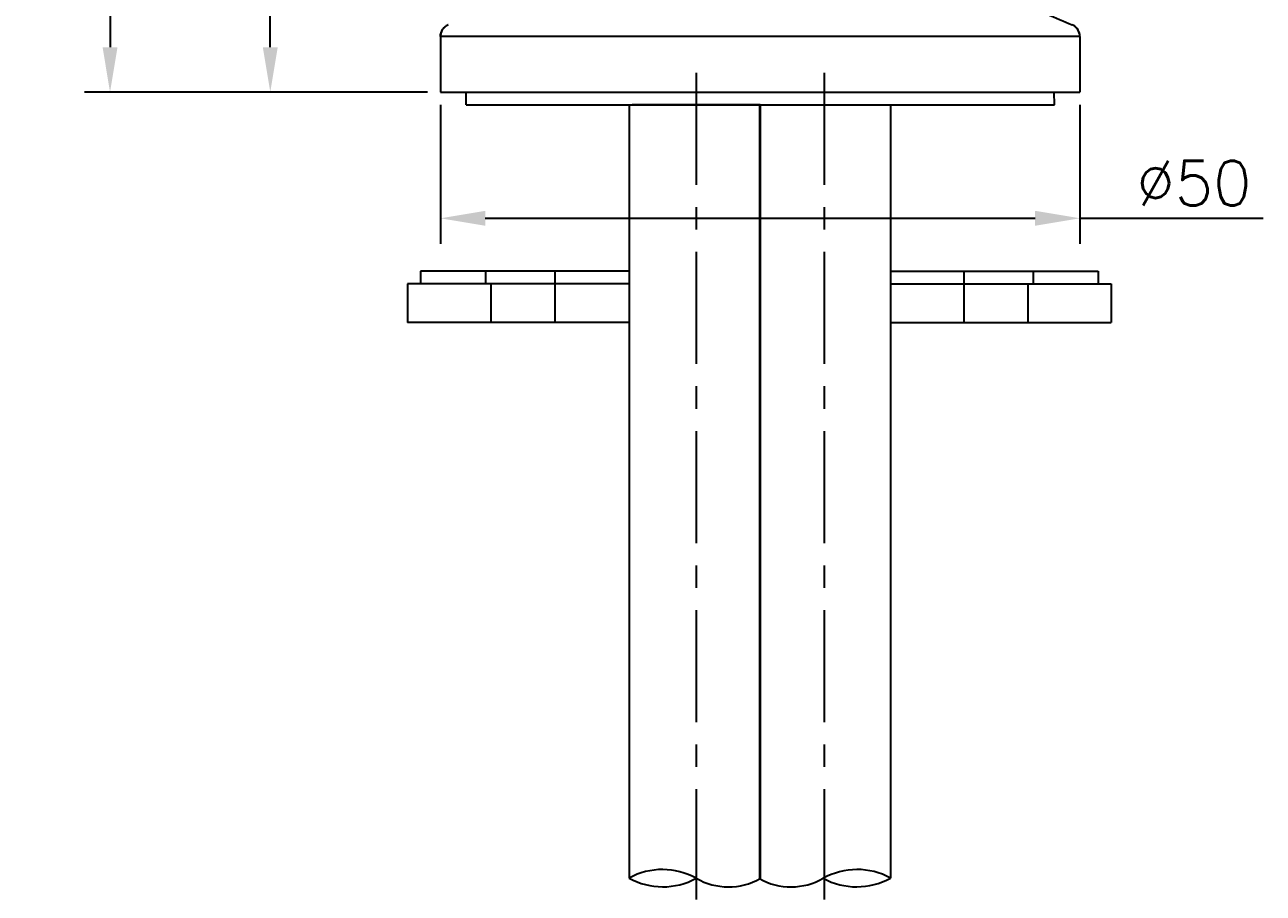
# Model space of a CAD drawing. Extents: x -14459 to -13865, y -11108 to -10688.
# Drawn here: x -14317 to -14220.2, y -10991.1 to -10923.2 of the extents above; entities that cross this region are included whole.
import ezdxf

# ---------------------------------------------------------------- set-up
doc = ezdxf.new("R2010")
doc.units = 0
doc.header["$LTSCALE"] = 7
doc.linetypes.add('CENTER', pattern=[2, 1.25, -0.25, 0.25, -0.25])
doc.linetypes.add('CENTER2', pattern=[1.125, 0.75, -0.125, 0.125, -0.125])
doc.layers.get('Defpoints').update_dxf_attribs({"linetype": 'CONTINUOUS'})
for name, color, linetype in [('CENTER', 1, 'CENTER2'), ('D', 2, 'CONTINUOUS'), ('DWG', 7, 'CONTINUOUS'), ('FL0702_BODY_DXF_CONTINUOUS_LINE', 7, 'CONTINUOUS')]:
    doc.layers.add(name, color=color, linetype=linetype)
doc.styles.add('DD', font='romans', dxfattribs={"bigfont": 'GHS.shx'})
doc.dimstyles.new('CWC', dxfattribs={"dimscale": 0, "dimtxt": 3.5, "dimasz": 3.5, "dimexe": 2, "dimexo": 1, "dimgap": 1, "dimtad": 1, "dimdec": 4, "dimdsep": 46, "dimtxsty": 'DD', "dimcen": 3, "dimclrd": 2, "dimclre": 2, "dimclrt": 2, "dimadec": 3, "dimazin": 2, "dimtfac": 1, "dimtdec": 4, "dimtmove": 0, "dimatfit": 3, "dimfxl": 1, "dimtvp": 1, "dimtolj": 1, "dimtzin": 0, "dimlwd": -1, "dimlwe": -1, "dimarcsym": 0})
doc.dimstyles.new('HONG', dxfattribs={"dimscale": 0, "dimtxt": 3.5, "dimasz": 3.5, "dimexe": 2, "dimexo": 1, "dimgap": 1, "dimtad": 1, "dimdec": 4, "dimdsep": 46, "dimtxsty": 'DD', "dimcen": 3, "dimclrd": 2, "dimclre": 2, "dimclrt": 2, "dimadec": 3, "dimazin": 2, "dimtfac": 1, "dimtdec": 4, "dimtmove": 0, "dimatfit": 3, "dimfxl": 1, "dimtvp": 1, "dimtolj": 1, "dimtzin": 0, "dimlwd": -1, "dimlwe": -1, "dimarcsym": 0})

# ---------------------------------------------------------------- blocks, each defined once
blk = doc.blocks.new('*D1')
at = {"layer": 'Defpoints', "color": 0, "transparency": 16777216}
for p in [(-14936.712, -11927.281), (-14915.902, -11927.281), (-14923.409, -12037.281)]:
    blk.add_point(p, dxfattribs=at)
at = {"layer": 'DWG', "color": 2, "transparency": 16777216}
for p, q in [((-14916.902, -11927.281), (-14938.712, -11927.281)), ((-14936.712, -12033.781), (-14936.712, -11930.781)), ((-14924.409, -12037.281), (-14938.712, -12037.281))]:
    blk.add_line(p, q, dxfattribs=at)
for points in [[(-14937.295, -11930.781), (-14936.129, -11930.781), (-14936.712, -11927.281)], [(-14937.295, -12033.781), (-14936.129, -12033.781), (-14936.712, -12037.281)]]:
    blk.add_solid(points, dxfattribs=at)
at = {"layer": 'DWG', "color": 2, "transparency": 16777216, "insert": (-14939.462, -11982.281), "char_height": 3.5, "attachment_point": 5, "rotation": 90, "style": 'DD'}
blk.add_mtext('\\A1;110', dxfattribs=at)
blk = doc.blocks.new('*D2')
at = {"layer": 'Defpoints', "color": 0, "transparency": 16777216}
for p in [(-14898.431, -11901.19), (-14949.242, -12037.281), (-14923.409, -12037.281)]:
    blk.add_point(p, dxfattribs=at)
at = {"layer": 'DWG', "color": 2, "transparency": 16777216}
for p, q in [((-14899.431, -11901.19), (-14951.242, -11901.19)), ((-14949.242, -11904.69), (-14949.242, -12033.781)), ((-14924.409, -12037.281), (-14951.242, -12037.281))]:
    blk.add_line(p, q, dxfattribs=at)
for points in [[(-14949.825, -11904.69), (-14948.659, -11904.69), (-14949.242, -11901.19)], [(-14949.825, -12033.781), (-14948.659, -12033.781), (-14949.242, -12037.281)]]:
    blk.add_solid(points, dxfattribs=at)
at = {"layer": 'DWG', "color": 2, "transparency": 16777216, "insert": (-14952.909, -11969.236), "char_height": 3.5, "attachment_point": 5, "rotation": 90, "style": 'DD'}
blk.add_mtext('\\A1;(136)', dxfattribs=at)
blk = doc.blocks.new('*D3')
at = {"layer": 'D', "color": 2, "transparency": 16777216}
for p, q in [((-14923.409, -12038.281), (-14923.409, -12049.147)), ((-14873.409, -12038.281), (-14873.409, -12049.147)), ((-14919.909, -12047.147), (-14876.909, -12047.147)), ((-14873.409, -12047.147), (-14859.076, -12047.147))]:
    blk.add_line(p, q, dxfattribs=at)
for points in [[(-14919.909, -12046.564), (-14919.909, -12047.73), (-14923.409, -12047.147)], [(-14876.909, -12046.564), (-14876.909, -12047.73), (-14873.409, -12047.147)]]:
    blk.add_solid(points, dxfattribs=at)
at = {"layer": 'Defpoints', "color": 0, "transparency": 16777216}
for p in [(-14923.409, -12037.281), (-14873.409, -12037.281), (-14873.409, -12047.147)]:
    blk.add_point(p, dxfattribs=at)
at = {"layer": 'D', "color": 2, "transparency": 16777216, "insert": (-14864.493, -12044.397), "char_height": 3.5, "attachment_point": 5, "style": 'DD'}
blk.add_mtext('\\A1;%%C50', dxfattribs=at)

msp = doc.modelspace()

# ---------------------------------------------------------------- linework, layer by layer
at = {"layer": 'CENTER', "linetype": 'CENTER'}
for p, q in [((-14264.54633, -10926.96108), (-14264.54633, -10991.58055)), ((-14254.54633, -10926.96108), (-14254.54633, -10991.58055))]:
    msp.add_line(p, q, dxfattribs=at)
at = {"layer": 'D'}
for p, q in [((-14281.03087, -10942.4618), (-14281.03087, -10943.4618)), ((-14238.19087, -10942.4618), (-14238.19087, -10943.4618)), ((-14280.61087, -10943.4618), (-14280.61087, -10946.4618)), ((-14238.61087, -10943.4618), (-14238.61087, -10946.4618))]:
    msp.add_line(p, q, dxfattribs=at)
for centre, radius, start, end in [((-14267.19024, -10994.69516), 5.46151, 61.0215782, 118.5010278), ((-14251.96696, -10994.69516), 5.46151, 61.4989722, 118.9784218), ((-14267.15046, -10985.14628), 5.43655, 240.8772268, 298.6453792), ((-14262.02601, -10985.52323), 5.06463, 240.1836753, 299.3146527), ((-14257.13119, -10985.52323), 5.06463, 240.6853473, 299.8163247), ((-14252.00674, -10985.14628), 5.43655, 241.3546208, 299.1227732)]:
    msp.add_arc(centre, radius, start, end, dxfattribs=at)
at = {"layer": 'DWG'}
for p, q in [((-14269.79633, -10929.4618), (-14269.79633, -10989.89554)), ((-14259.54633, -10929.4618), (-14269.54633, -10929.4618)), ((-14259.61087, -10929.4618), (-14259.61087, -10989.9393)), ((-14259.61087, -10929.4618), (-14249.61087, -10929.4618)), ((-14259.54633, -10929.4618), (-14259.54633, -10989.9393)), ((-14249.36087, -10929.4618), (-14249.36087, -10989.89554)), ((-14286.11087, -10942.4618), (-14286.11087, -10943.4618)), ((-14269.79633, -10942.4618), (-14286.11087, -10942.4618)), ((-14275.61087, -10942.4618), (-14275.61087, -10946.4618)), ((-14249.36087, -10942.4618), (-14233.11087, -10942.4618)), ((-14243.61087, -10942.4618), (-14243.61087, -10946.4618)), ((-14233.11087, -10942.4618), (-14233.11087, -10943.4618)), ((-14287.11087, -10943.4618), (-14287.11087, -10946.4618)), ((-14269.79633, -10943.4618), (-14287.11087, -10943.4618)), ((-14249.36087, -10943.4618), (-14232.11087, -10943.4618)), ((-14232.11087, -10943.4618), (-14232.11087, -10946.4618)), ((-14269.79633, -10946.4618), (-14287.11087, -10946.4618)), ((-14249.36087, -10946.4618), (-14232.11087, -10946.4618))]:
    msp.add_line(p, q, dxfattribs=at)
at = {"layer": 'FL0702_BODY_DXF_CONTINUOUS_LINE', "color": 7, "linetype": 'Continuous'}
for p, q in [((-14235.15737, -10923.20225), (-14235.15226, -10923.20218)), ((-14235.15721, -10923.20232), (-14235.15225, -10923.20219)), ((-14284.54649, -10924.12053), (-14284.54649, -10928.4618)), ((-14284.54124, -10924.12154), (-14284.54649, -10924.12063)), ((-14234.55174, -10924.12184), (-14284.54124, -10924.12154)), ((-14234.54649, -10924.12123), (-14234.55174, -10924.12184)), ((-14234.54649, -10924.12123), (-14234.54649, -10928.4618)), ((-14284.54649, -10928.4618), (-14234.54649, -10928.4618)), ((-14282.54633, -10929.4618), (-14282.54649, -10928.4618)), ((-14236.54633, -10929.4618), (-14236.54649, -10928.4618)), ((-14282.54633, -10929.4618), (-14236.54633, -10929.4618))]:
    msp.add_line(p, q, dxfattribs=at)
for points in [[(-14283.94045, -10923.20145), (-14283.96776, -10923.21364), (-14284.0355, -10923.2483), (-14284.10183, -10923.28895), (-14284.16607, -10923.33564), (-14284.22748, -10923.38828), (-14284.28545, -10923.44682), (-14284.33927, -10923.51106), (-14284.38825, -10923.58071), (-14284.43169, -10923.65535), (-14284.46899, -10923.73457), (-14284.49954, -10923.81776), (-14284.52287, -10923.90448), (-14284.53846, -10923.99409), (-14284.54589, -10924.08592), (-14284.54649, -10924.12058)], [(-14234.54649, -10924.12119), (-14234.55288, -10924.00835), (-14234.57949, -10923.86643), (-14234.62487, -10923.73311), (-14234.68648, -10923.61092), (-14234.7621, -10923.50093), (-14234.84882, -10923.40477), (-14234.94398, -10923.32308), (-14235.04516, -10923.25594), (-14235.15226, -10923.20218)]]:
    msp.add_lwpolyline(points, dxfattribs=at)
msp.add_arc((-14235.55175, -10924.12121), 1.00001, 359.9988854, 66.7729734, dxfattribs=at)
for points, knots in [([(-14239.05465, -10921.52797), (-14238.73324, -10921.67513), (-14238.07935, -10921.9444), (-14236.78324, -10922.50908), (-14235.80709, -10922.92324), (-14235.15755, -10923.20217)], [0, 0, 0, 0, 0.25002816, 0.50001096, 1, 1, 1, 1]), ([(-14284.54135, -10924.12245), (-14284.54161, -10923.93079), (-14284.42514, -10923.53943), (-14284.1118, -10923.27761), (-14283.9357, -10923.20204)], [0, 0, 0, 0, 0.50003741, 1, 1, 1, 1])]:
    msp.add_open_spline(points, degree=3, knots=knots, dxfattribs=at)

# ---------------------------------------------------------------- dimensions: what is measured, and where the dimension line sits
at = {"layer": 'D'}
dim = msp.add_linear_dim(base=(-14234.54649, -10938.32789), p1=(-14284.54649, -10928.4618), p2=(-14234.54649, -10928.4618), text='%%C<>', dimstyle='HONG', override={"dimscale": 1}, dxfattribs=at)
dim.commit()
dim.dimension.update_dxf_attribs({"geometry": '*D3', "text_midpoint": (-14225.62983, -10938.32789), "dimtype": 128, "insert": (638.86273, 1108.81904)})
at = {"layer": 'DWG'}
dim = msp.add_linear_dim(base=(-14310.37941, -10928.4618), p1=(-14259.56824, -10792.3713), p2=(-14284.54649, -10928.4618), angle=90, text='(136)', dimstyle='CWC', override={"dimscale": 1}, dxfattribs=at)
dim.commit()
dim.dimension.update_dxf_attribs({"geometry": '*D2', "text_midpoint": (-14314.04608, -10860.41655), "insert": (638.86273, 1108.81904)})
dim = msp.add_linear_dim(base=(-14297.84924, -10818.4618), p1=(-14284.54649, -10928.4618), p2=(-14277.03931, -10818.4618), angle=90, dimstyle='CWC', override={"dimscale": 1}, dxfattribs=at)
dim.commit()
dim.dimension.update_dxf_attribs({"geometry": '*D1', "text_midpoint": (-14300.59924, -10873.4618), "insert": (638.86273, 1108.81904)})

doc.saveas('drawing.dxf')
